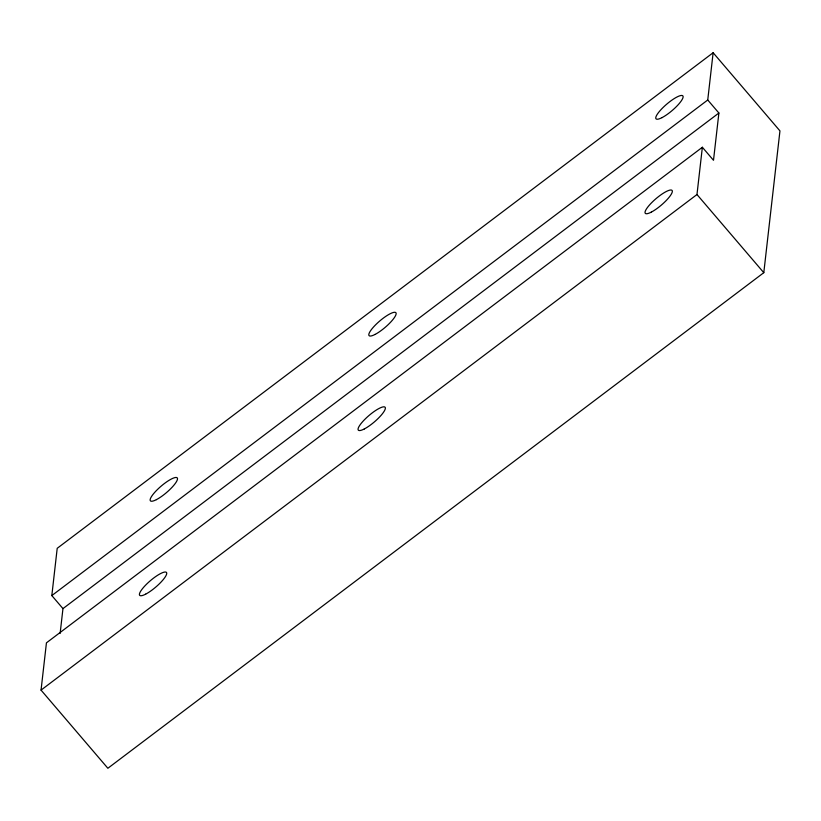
<?xml version="1.0" encoding="UTF-8"?>
<svg xmlns="http://www.w3.org/2000/svg" width="821" height="821" viewBox="0 0 821 821"><rect width="100%" height="100%" fill="white"/><g stroke="black" fill="none" stroke-linecap="round" stroke-linejoin="round"><path stroke-width="1.23" d="M41.05 690.112L46.438 642.843L702.365 147.267L713.5 160.29L718.888 113.021L707.743 99.998L713.131 52.729L779.95 130.888L763.797 272.685L107.869 768.271L41.05 690.112L696.978 194.526L702.365 147.267M60.118 633.484L62.96 608.607L51.826 595.574L57.203 548.315L713.131 52.729M51.826 595.574L707.743 99.998M62.96 608.607L718.888 113.021M696.978 194.526L763.797 272.685M145.645 594.158A17.641 4.187 -40.5 0 0 166.725 573.561A17.641 4.187 -40.5 0 0 146.815 583.926A17.641 4.187 -40.5 0 0 145.645 594.158M364.288 428.962A17.641 4.187 -40.5 0 0 385.367 408.365A17.641 4.187 -40.5 0 0 365.458 418.731A17.641 4.187 -40.5 0 0 364.288 428.962M651.258 212.146A17.641 4.187 -40.5 0 0 672.337 191.55A17.641 4.187 -40.5 0 0 652.428 201.915A17.641 4.187 -40.5 0 0 651.258 212.146M375.064 334.434A17.641 4.187 -40.5 0 0 396.143 313.827A17.641 4.187 -40.5 0 0 376.223 324.203A17.641 4.187 -40.5 0 0 375.064 334.434M156.421 499.63A17.641 4.187 -40.5 0 0 177.5 479.023A17.641 4.187 -40.5 0 0 157.581 489.388A17.641 4.187 -40.5 0 0 156.421 499.63M662.034 117.619A17.641 4.187 -40.5 0 0 683.113 97.011A17.641 4.187 -40.5 0 0 663.194 107.377A17.641 4.187 -40.5 0 0 662.034 117.619"/></g></svg>
